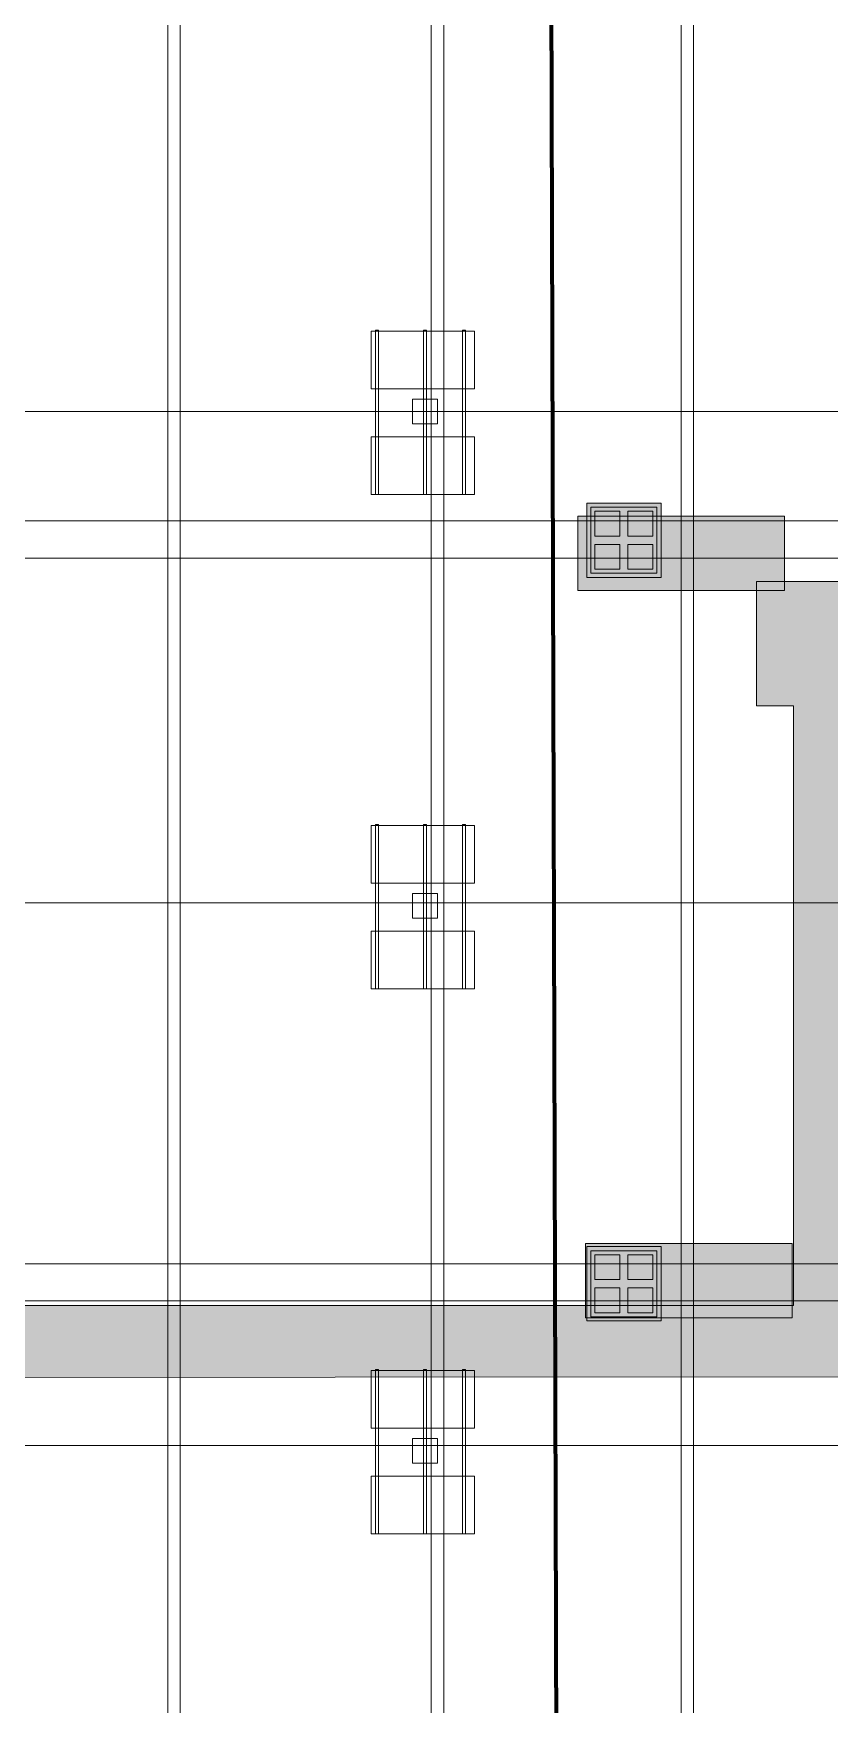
# Model space of a CAD drawing. Header units: inches. Extents: x -10671 to 1761, y -674 to 7170.
# Drawn here: x -7864 to -7479, y 2335 to 3144 of the extents above; entities that cross this region are included whole.
import ezdxf

# ---------------------------------------------------------------- set-up
doc = ezdxf.new("R2010")
doc.units = ezdxf.units.IN
doc.header["$LTSCALE"] = 19.2
doc.header["$MEASUREMENT"] = 0
for name, color, linetype, lineweight, true_color in [('DWG-bldg-utility box', 3, 'Continuous', 18, 0x00ff00), ('Venue-Ceiling-HVAC', 7, 'Continuous', 5, 0xbbbbbb), ('Venue-NO HANG ZONE', 7, 'Continuous', 15, 0xdd0000), ('Venue-Rigging Steel-High', 7, 'Continuous', 5, 0x800000), ('Venue-Rigging Steel-Low', 7, 'Continuous', 5, 0x0000dd)]:
    doc.layers.add(name, color=color, linetype=linetype, lineweight=lineweight, true_color=true_color)
for name, color, linetype, lineweight in [('Venue-Ceiling-Lights', 7, 'Continuous', 5), ('Venue-Ceiling-Lights Circuits', 7, 'Continuous', 5), ('Venue-Floor Pockets', 7, 'Continuous', 5)]:
    doc.layers.add(name, color=color, linetype=linetype, lineweight=lineweight)

# ---------------------------------------------------------------- blocks, each defined once
blk = doc.blocks.new('FLOORBOX')
at = {"layer": 'Venue-Floor Pockets', "linetype": 'Continuous', "lineweight": 0, "true_color": 0xaaaaaa}
blk.add_hatch(color=253, dxfattribs=at).paths.add_polyline_path([(-18, 18), (18, 18), (18, -18), (-18, -18)])
at = {"layer": 'Venue-Floor Pockets', "linetype": 'Continuous', "lineweight": 0, "true_color": 0xbbbbbb}
blk.add_hatch(color=9, dxfattribs=at).paths.add_polyline_path([(-16, 16), (16, 16), (16, -16), (-16, -16)])
at = {"layer": 'Venue-Floor Pockets', "linetype": 'Continuous', "lineweight": 0, "true_color": 0xdddddd}
for points in [[(-14, 14), (-2, 14), (-2, 2), (-14, 2)], [(2, 14), (14, 14), (14, 2), (2, 2)], [(-14, -2), (-2, -2), (-2, -14), (-14, -14)], [(2, -2), (14, -2), (14, -14), (2, -14)]]:
    blk.add_hatch(color=254, dxfattribs=at).paths.add_polyline_path(points)
at = {"layer": 'Venue-Floor Pockets', "color": 7, "linetype": 'Continuous', "lineweight": 5, "flags": 128}
for points in [[(-18, 18), (18, 18), (18, -18), (-18, -18)], [(-16, 16), (16, 16), (16, -16), (-16, -16)], [(-14, 14), (-2, 14), (-2, 2), (-14, 2)], [(2, 14), (14, 14), (14, 2), (2, 2)], [(-14, -2), (-2, -2), (-2, -14), (-14, -14)], [(2, -2), (14, -2), (14, -14), (2, -14)]]:
    blk.add_lwpolyline(points, close=True, dxfattribs=at)
blk = doc.blocks.new('Group-669-1')
at = {"layer": 'Venue-Ceiling-Lights', "color": 7, "linetype": 'Continuous', "lineweight": 5}
for points in [[(-7700.57, 2920.38, 355.98), (-7700.57, 2920.38, 359.98), (-7700.57, 2948.38, 359.98), (-7700.57, 2948.38, 355.98)], [(-7700.57, 2948.38, 355.98), (-7700.57, 2948.38, 359.98), (-7650.57, 2948.38, 359.98), (-7650.57, 2948.38, 355.98)], [(-7650.57, 2948.38, 359.98), (-7700.57, 2948.38, 359.98), (-7700.57, 2920.38, 359.98), (-7650.57, 2920.38, 359.98)], [(-7650.57, 2920.38, 355.98), (-7700.57, 2920.38, 355.98), (-7700.57, 2948.38, 355.98), (-7650.57, 2948.38, 355.98)], [(-7650.57, 2948.38, 355.98), (-7650.57, 2948.38, 359.98), (-7650.57, 2920.38, 359.98), (-7650.57, 2920.38, 355.98)], [(-7650.57, 2920.38, 355.98), (-7650.57, 2920.38, 359.98), (-7700.57, 2920.38, 359.98), (-7700.57, 2920.38, 355.98)]]:
    blk.add_3dface(points, dxfattribs=at)
blk = doc.blocks.new('Group-670-1')
at = {"layer": 'Venue-Ceiling-Lights', "color": 7, "linetype": 'Continuous', "lineweight": 5}
for points in [[(-7656.42, 2920.38, 360.05), (-7656.42, 2920.38, 361.05), (-7656.42, 2999.97, 361.05), (-7656.42, 2999.97, 360.05)], [(-7656.42, 2999.97, 360.05), (-7656.42, 2999.97, 361.05), (-7654.92, 2999.97, 361.05), (-7654.92, 2999.97, 360.05)], [(-7654.92, 2999.97, 361.05), (-7656.42, 2999.97, 361.05), (-7656.42, 2920.38, 361.05), (-7654.92, 2920.38, 361.05)], [(-7654.92, 2920.38, 360.05), (-7656.42, 2920.38, 360.05), (-7656.42, 2999.97, 360.05), (-7654.92, 2999.97, 360.05)], [(-7654.92, 2999.97, 360.05), (-7654.92, 2999.97, 361.05), (-7654.92, 2920.38, 361.05), (-7654.92, 2920.38, 360.05)], [(-7654.92, 2920.38, 360.05), (-7654.92, 2920.38, 361.05), (-7656.42, 2920.38, 361.05), (-7656.42, 2920.38, 360.05)]]:
    blk.add_3dface(points, dxfattribs=at)
blk = doc.blocks.new('Group-671-1')
at = {"layer": 'Venue-Ceiling-Lights', "color": 7, "linetype": 'Continuous', "lineweight": 5}
for points in [[(-7675.24, 2920.38, 360.05), (-7675.24, 2920.38, 361.05), (-7675.24, 2999.97, 361.05), (-7675.24, 2999.97, 360.05)], [(-7675.24, 2999.97, 360.05), (-7675.24, 2999.97, 361.05), (-7673.74, 2999.97, 361.05), (-7673.74, 2999.97, 360.05)], [(-7673.74, 2999.97, 361.05), (-7675.24, 2999.97, 361.05), (-7675.24, 2920.38, 361.05), (-7673.74, 2920.38, 361.05)], [(-7673.74, 2920.38, 360.05), (-7675.24, 2920.38, 360.05), (-7675.24, 2999.97, 360.05), (-7673.74, 2999.97, 360.05)], [(-7673.74, 2999.97, 360.05), (-7673.74, 2999.97, 361.05), (-7673.74, 2920.38, 361.05), (-7673.74, 2920.38, 360.05)], [(-7673.74, 2920.38, 360.05), (-7673.74, 2920.38, 361.05), (-7675.24, 2920.38, 361.05), (-7675.24, 2920.38, 360.05)]]:
    blk.add_3dface(points, dxfattribs=at)
blk = doc.blocks.new('Group-672-1')
at = {"layer": 'Venue-Ceiling-Lights', "color": 7, "linetype": 'Continuous', "lineweight": 5}
for points in [[(-7698.52, 2920.38, 360.05), (-7698.52, 2920.38, 361.05), (-7698.52, 2999.97, 361.05), (-7698.52, 2999.97, 360.05)], [(-7698.52, 2999.97, 360.05), (-7698.52, 2999.97, 361.05), (-7697.02, 2999.97, 361.05), (-7697.02, 2999.97, 360.05)], [(-7697.02, 2999.97, 361.05), (-7698.52, 2999.97, 361.05), (-7698.52, 2920.38, 361.05), (-7697.02, 2920.38, 361.05)], [(-7697.02, 2920.38, 360.05), (-7698.52, 2920.38, 360.05), (-7698.52, 2999.97, 360.05), (-7697.02, 2999.97, 360.05)], [(-7697.02, 2999.97, 360.05), (-7697.02, 2999.97, 361.05), (-7697.02, 2920.38, 361.05), (-7697.02, 2920.38, 360.05)], [(-7697.02, 2920.38, 360.05), (-7697.02, 2920.38, 361.05), (-7698.52, 2920.38, 361.05), (-7698.52, 2920.38, 360.05)]]:
    blk.add_3dface(points, dxfattribs=at)
blk = doc.blocks.new('Group-673-1')
at = {"layer": 'Venue-Ceiling-Lights', "color": 7, "linetype": 'Continuous', "lineweight": 5}
for points in [[(-7700.57, 2971.54, 355.98), (-7700.57, 2971.54, 359.98), (-7700.57, 2999.54, 359.98), (-7700.57, 2999.54, 355.98)], [(-7700.57, 2999.54, 355.98), (-7700.57, 2999.54, 359.98), (-7650.57, 2999.54, 359.98), (-7650.57, 2999.54, 355.98)], [(-7650.57, 2999.54, 359.98), (-7700.57, 2999.54, 359.98), (-7700.57, 2971.54, 359.98), (-7650.57, 2971.54, 359.98)], [(-7650.57, 2971.54, 355.98), (-7700.57, 2971.54, 355.98), (-7700.57, 2999.54, 355.98), (-7650.57, 2999.54, 355.98)], [(-7650.57, 2999.54, 355.98), (-7650.57, 2999.54, 359.98), (-7650.57, 2971.54, 359.98), (-7650.57, 2971.54, 355.98)], [(-7650.57, 2971.54, 355.98), (-7650.57, 2971.54, 359.98), (-7700.57, 2971.54, 359.98), (-7700.57, 2971.54, 355.98)]]:
    blk.add_3dface(points, dxfattribs=at)
blk = doc.blocks.new('Group-674-1')
at = {"layer": 'Venue-Ceiling-Lights', "color": 7, "linetype": 'Continuous', "lineweight": 5}
for points in [[(-7680.53, 2966.62, 350), (-7680.53, 2966.62, 356), (-7668.53, 2966.62, 356), (-7668.53, 2966.62, 350)], [(-7680.53, 2954.62, 350), (-7680.53, 2954.62, 356), (-7680.53, 2966.62, 356), (-7680.53, 2966.62, 350)], [(-7668.53, 2966.62, 356), (-7680.53, 2966.62, 356), (-7680.53, 2954.62, 356), (-7668.53, 2954.62, 356)], [(-7668.53, 2954.62, 350), (-7680.53, 2954.62, 350), (-7680.53, 2966.62, 350), (-7668.53, 2966.62, 350)], [(-7668.53, 2966.62, 350), (-7668.53, 2966.62, 356), (-7668.53, 2954.62, 356), (-7668.53, 2954.62, 350)], [(-7668.53, 2954.62, 350), (-7668.53, 2954.62, 356), (-7680.53, 2954.62, 356), (-7680.53, 2954.62, 350)]]:
    blk.add_3dface(points, dxfattribs=at)
blk = doc.blocks.new('Group-675-1')
at = {"layer": 'Venue-Ceiling-Lights', "color": 7}
for name in ['Group-673-1', 'Group-672-1', 'Group-671-1', 'Group-670-1', 'Group-669-1']:
    blk.add_blockref(name, (0, 0), dxfattribs=at)
at = {"layer": 'Venue-Ceiling-Lights', "color": 1, "true_color": 0xff0000}
blk.add_blockref('Group-674-1', (0, 0), dxfattribs=at)
blk = doc.blocks.new('Group-676-1')
at = {"layer": 'Venue-Ceiling-Lights', "color": 7, "linetype": 'Continuous', "lineweight": 5}
for points in [[(-7700.57, 2681.06, 355.98), (-7700.57, 2681.06, 359.98), (-7700.57, 2709.06, 359.98), (-7700.57, 2709.06, 355.98)], [(-7700.57, 2709.06, 355.98), (-7700.57, 2709.06, 359.98), (-7650.57, 2709.06, 359.98), (-7650.57, 2709.06, 355.98)], [(-7650.57, 2709.06, 359.98), (-7700.57, 2709.06, 359.98), (-7700.57, 2681.06, 359.98), (-7650.57, 2681.06, 359.98)], [(-7650.57, 2681.06, 355.98), (-7700.57, 2681.06, 355.98), (-7700.57, 2709.06, 355.98), (-7650.57, 2709.06, 355.98)], [(-7650.57, 2709.06, 355.98), (-7650.57, 2709.06, 359.98), (-7650.57, 2681.06, 359.98), (-7650.57, 2681.06, 355.98)], [(-7650.57, 2681.06, 355.98), (-7650.57, 2681.06, 359.98), (-7700.57, 2681.06, 359.98), (-7700.57, 2681.06, 355.98)]]:
    blk.add_3dface(points, dxfattribs=at)
blk = doc.blocks.new('Group-677-1')
at = {"layer": 'Venue-Ceiling-Lights', "color": 7, "linetype": 'Continuous', "lineweight": 5}
for points in [[(-7656.42, 2681.06, 360.05), (-7656.42, 2681.06, 361.05), (-7656.42, 2760.64, 361.05), (-7656.42, 2760.64, 360.05)], [(-7656.42, 2760.64, 360.05), (-7656.42, 2760.64, 361.05), (-7654.92, 2760.64, 361.05), (-7654.92, 2760.64, 360.05)], [(-7654.92, 2760.64, 361.05), (-7656.42, 2760.64, 361.05), (-7656.42, 2681.06, 361.05), (-7654.92, 2681.06, 361.05)], [(-7654.92, 2681.06, 360.05), (-7656.42, 2681.06, 360.05), (-7656.42, 2760.64, 360.05), (-7654.92, 2760.64, 360.05)], [(-7654.92, 2760.64, 360.05), (-7654.92, 2760.64, 361.05), (-7654.92, 2681.06, 361.05), (-7654.92, 2681.06, 360.05)], [(-7654.92, 2681.06, 360.05), (-7654.92, 2681.06, 361.05), (-7656.42, 2681.06, 361.05), (-7656.42, 2681.06, 360.05)]]:
    blk.add_3dface(points, dxfattribs=at)
blk = doc.blocks.new('Group-678-1')
at = {"layer": 'Venue-Ceiling-Lights', "color": 7, "linetype": 'Continuous', "lineweight": 5}
for points in [[(-7675.24, 2681.06, 360.05), (-7675.24, 2681.06, 361.05), (-7675.24, 2760.64, 361.05), (-7675.24, 2760.64, 360.05)], [(-7675.24, 2760.64, 360.05), (-7675.24, 2760.64, 361.05), (-7673.74, 2760.64, 361.05), (-7673.74, 2760.64, 360.05)], [(-7673.74, 2760.64, 361.05), (-7675.24, 2760.64, 361.05), (-7675.24, 2681.06, 361.05), (-7673.74, 2681.06, 361.05)], [(-7673.74, 2681.06, 360.05), (-7675.24, 2681.06, 360.05), (-7675.24, 2760.64, 360.05), (-7673.74, 2760.64, 360.05)], [(-7673.74, 2760.64, 360.05), (-7673.74, 2760.64, 361.05), (-7673.74, 2681.06, 361.05), (-7673.74, 2681.06, 360.05)], [(-7673.74, 2681.06, 360.05), (-7673.74, 2681.06, 361.05), (-7675.24, 2681.06, 361.05), (-7675.24, 2681.06, 360.05)]]:
    blk.add_3dface(points, dxfattribs=at)
blk = doc.blocks.new('Group-679-1')
at = {"layer": 'Venue-Ceiling-Lights', "color": 7, "linetype": 'Continuous', "lineweight": 5}
for points in [[(-7698.52, 2681.06, 360.05), (-7698.52, 2681.06, 361.05), (-7698.52, 2760.64, 361.05), (-7698.52, 2760.64, 360.05)], [(-7698.52, 2760.64, 360.05), (-7698.52, 2760.64, 361.05), (-7697.02, 2760.64, 361.05), (-7697.02, 2760.64, 360.05)], [(-7697.02, 2760.64, 361.05), (-7698.52, 2760.64, 361.05), (-7698.52, 2681.06, 361.05), (-7697.02, 2681.06, 361.05)], [(-7697.02, 2681.06, 360.05), (-7698.52, 2681.06, 360.05), (-7698.52, 2760.64, 360.05), (-7697.02, 2760.64, 360.05)], [(-7697.02, 2760.64, 360.05), (-7697.02, 2760.64, 361.05), (-7697.02, 2681.06, 361.05), (-7697.02, 2681.06, 360.05)], [(-7697.02, 2681.06, 360.05), (-7697.02, 2681.06, 361.05), (-7698.52, 2681.06, 361.05), (-7698.52, 2681.06, 360.05)]]:
    blk.add_3dface(points, dxfattribs=at)
blk = doc.blocks.new('Group-680-1')
at = {"layer": 'Venue-Ceiling-Lights', "color": 7, "linetype": 'Continuous', "lineweight": 5}
for points in [[(-7700.57, 2732.21, 355.98), (-7700.57, 2732.21, 359.98), (-7700.57, 2760.21, 359.98), (-7700.57, 2760.21, 355.98)], [(-7700.57, 2760.21, 355.98), (-7700.57, 2760.21, 359.98), (-7650.57, 2760.21, 359.98), (-7650.57, 2760.21, 355.98)], [(-7650.57, 2760.21, 359.98), (-7700.57, 2760.21, 359.98), (-7700.57, 2732.21, 359.98), (-7650.57, 2732.21, 359.98)], [(-7650.57, 2732.21, 355.98), (-7700.57, 2732.21, 355.98), (-7700.57, 2760.21, 355.98), (-7650.57, 2760.21, 355.98)], [(-7650.57, 2760.21, 355.98), (-7650.57, 2760.21, 359.98), (-7650.57, 2732.21, 359.98), (-7650.57, 2732.21, 355.98)], [(-7650.57, 2732.21, 355.98), (-7650.57, 2732.21, 359.98), (-7700.57, 2732.21, 359.98), (-7700.57, 2732.21, 355.98)]]:
    blk.add_3dface(points, dxfattribs=at)
blk = doc.blocks.new('Group-681-1')
at = {"layer": 'Venue-Ceiling-Lights', "color": 7, "linetype": 'Continuous', "lineweight": 5}
for points in [[(-7680.53, 2727.29, 350), (-7680.53, 2727.29, 356), (-7668.53, 2727.29, 356), (-7668.53, 2727.29, 350)], [(-7680.53, 2715.29, 350), (-7680.53, 2715.29, 356), (-7680.53, 2727.29, 356), (-7680.53, 2727.29, 350)], [(-7668.53, 2727.29, 356), (-7680.53, 2727.29, 356), (-7680.53, 2715.29, 356), (-7668.53, 2715.29, 356)], [(-7668.53, 2715.29, 350), (-7680.53, 2715.29, 350), (-7680.53, 2727.29, 350), (-7668.53, 2727.29, 350)], [(-7668.53, 2727.29, 350), (-7668.53, 2727.29, 356), (-7668.53, 2715.29, 356), (-7668.53, 2715.29, 350)], [(-7668.53, 2715.29, 350), (-7668.53, 2715.29, 356), (-7680.53, 2715.29, 356), (-7680.53, 2715.29, 350)]]:
    blk.add_3dface(points, dxfattribs=at)
blk = doc.blocks.new('Group-682-1')
at = {"layer": 'Venue-Ceiling-Lights', "color": 7}
for name in ['Group-680-1', 'Group-679-1', 'Group-678-1', 'Group-677-1', 'Group-676-1']:
    blk.add_blockref(name, (0, 0), dxfattribs=at)
at = {"layer": 'Venue-Ceiling-Lights', "color": 1, "true_color": 0xff0000}
blk.add_blockref('Group-681-1', (0, 0), dxfattribs=at)
blk = doc.blocks.new('Group-683-1')
at = {"layer": 'Venue-Ceiling-Lights', "color": 7, "linetype": 'Continuous', "lineweight": 5}
for points in [[(-7700.57, 2417.19, 355.98), (-7700.57, 2417.19, 359.98), (-7700.57, 2445.19, 359.98), (-7700.57, 2445.19, 355.98)], [(-7700.57, 2445.19, 355.98), (-7700.57, 2445.19, 359.98), (-7650.57, 2445.19, 359.98), (-7650.57, 2445.19, 355.98)], [(-7650.57, 2445.19, 359.98), (-7700.57, 2445.19, 359.98), (-7700.57, 2417.19, 359.98), (-7650.57, 2417.19, 359.98)], [(-7650.57, 2417.19, 355.98), (-7700.57, 2417.19, 355.98), (-7700.57, 2445.19, 355.98), (-7650.57, 2445.19, 355.98)], [(-7650.57, 2445.19, 355.98), (-7650.57, 2445.19, 359.98), (-7650.57, 2417.19, 359.98), (-7650.57, 2417.19, 355.98)], [(-7650.57, 2417.19, 355.98), (-7650.57, 2417.19, 359.98), (-7700.57, 2417.19, 359.98), (-7700.57, 2417.19, 355.98)]]:
    blk.add_3dface(points, dxfattribs=at)
blk = doc.blocks.new('Group-684-1')
at = {"layer": 'Venue-Ceiling-Lights', "color": 7, "linetype": 'Continuous', "lineweight": 5}
for points in [[(-7656.42, 2417.19, 360.05), (-7656.42, 2417.19, 361.05), (-7656.42, 2496.78, 361.05), (-7656.42, 2496.78, 360.05)], [(-7656.42, 2496.78, 360.05), (-7656.42, 2496.78, 361.05), (-7654.92, 2496.78, 361.05), (-7654.92, 2496.78, 360.05)], [(-7654.92, 2496.78, 361.05), (-7656.42, 2496.78, 361.05), (-7656.42, 2417.19, 361.05), (-7654.92, 2417.19, 361.05)], [(-7654.92, 2417.19, 360.05), (-7656.42, 2417.19, 360.05), (-7656.42, 2496.78, 360.05), (-7654.92, 2496.78, 360.05)], [(-7654.92, 2496.78, 360.05), (-7654.92, 2496.78, 361.05), (-7654.92, 2417.19, 361.05), (-7654.92, 2417.19, 360.05)], [(-7654.92, 2417.19, 360.05), (-7654.92, 2417.19, 361.05), (-7656.42, 2417.19, 361.05), (-7656.42, 2417.19, 360.05)]]:
    blk.add_3dface(points, dxfattribs=at)
blk = doc.blocks.new('Group-685-1')
at = {"layer": 'Venue-Ceiling-Lights', "color": 7, "linetype": 'Continuous', "lineweight": 5}
for points in [[(-7675.24, 2417.19, 360.05), (-7675.24, 2417.19, 361.05), (-7675.24, 2496.78, 361.05), (-7675.24, 2496.78, 360.05)], [(-7675.24, 2496.78, 360.05), (-7675.24, 2496.78, 361.05), (-7673.74, 2496.78, 361.05), (-7673.74, 2496.78, 360.05)], [(-7673.74, 2496.78, 361.05), (-7675.24, 2496.78, 361.05), (-7675.24, 2417.19, 361.05), (-7673.74, 2417.19, 361.05)], [(-7673.74, 2417.19, 360.05), (-7675.24, 2417.19, 360.05), (-7675.24, 2496.78, 360.05), (-7673.74, 2496.78, 360.05)], [(-7673.74, 2496.78, 360.05), (-7673.74, 2496.78, 361.05), (-7673.74, 2417.19, 361.05), (-7673.74, 2417.19, 360.05)], [(-7673.74, 2417.19, 360.05), (-7673.74, 2417.19, 361.05), (-7675.24, 2417.19, 361.05), (-7675.24, 2417.19, 360.05)]]:
    blk.add_3dface(points, dxfattribs=at)
blk = doc.blocks.new('Group-686-1')
at = {"layer": 'Venue-Ceiling-Lights', "color": 7, "linetype": 'Continuous', "lineweight": 5}
for points in [[(-7698.52, 2417.19, 360.05), (-7698.52, 2417.19, 361.05), (-7698.52, 2496.78, 361.05), (-7698.52, 2496.78, 360.05)], [(-7698.52, 2496.78, 360.05), (-7698.52, 2496.78, 361.05), (-7697.02, 2496.78, 361.05), (-7697.02, 2496.78, 360.05)], [(-7697.02, 2496.78, 361.05), (-7698.52, 2496.78, 361.05), (-7698.52, 2417.19, 361.05), (-7697.02, 2417.19, 361.05)], [(-7697.02, 2417.19, 360.05), (-7698.52, 2417.19, 360.05), (-7698.52, 2496.78, 360.05), (-7697.02, 2496.78, 360.05)], [(-7697.02, 2496.78, 360.05), (-7697.02, 2496.78, 361.05), (-7697.02, 2417.19, 361.05), (-7697.02, 2417.19, 360.05)], [(-7697.02, 2417.19, 360.05), (-7697.02, 2417.19, 361.05), (-7698.52, 2417.19, 361.05), (-7698.52, 2417.19, 360.05)]]:
    blk.add_3dface(points, dxfattribs=at)
blk = doc.blocks.new('Group-687-1')
at = {"layer": 'Venue-Ceiling-Lights', "color": 7, "linetype": 'Continuous', "lineweight": 5}
for points in [[(-7700.57, 2468.34, 355.98), (-7700.57, 2468.34, 359.98), (-7700.57, 2496.34, 359.98), (-7700.57, 2496.34, 355.98)], [(-7700.57, 2496.34, 355.98), (-7700.57, 2496.34, 359.98), (-7650.57, 2496.34, 359.98), (-7650.57, 2496.34, 355.98)], [(-7650.57, 2496.34, 359.98), (-7700.57, 2496.34, 359.98), (-7700.57, 2468.34, 359.98), (-7650.57, 2468.34, 359.98)], [(-7650.57, 2468.34, 355.98), (-7700.57, 2468.34, 355.98), (-7700.57, 2496.34, 355.98), (-7650.57, 2496.34, 355.98)], [(-7650.57, 2496.34, 355.98), (-7650.57, 2496.34, 359.98), (-7650.57, 2468.34, 359.98), (-7650.57, 2468.34, 355.98)], [(-7650.57, 2468.34, 355.98), (-7650.57, 2468.34, 359.98), (-7700.57, 2468.34, 359.98), (-7700.57, 2468.34, 355.98)]]:
    blk.add_3dface(points, dxfattribs=at)
blk = doc.blocks.new('Group-688-1')
at = {"layer": 'Venue-Ceiling-Lights', "color": 7, "linetype": 'Continuous', "lineweight": 5}
for points in [[(-7680.53, 2463.42, 350), (-7680.53, 2463.42, 356), (-7668.53, 2463.42, 356), (-7668.53, 2463.42, 350)], [(-7680.53, 2451.42, 350), (-7680.53, 2451.42, 356), (-7680.53, 2463.42, 356), (-7680.53, 2463.42, 350)], [(-7668.53, 2463.42, 356), (-7680.53, 2463.42, 356), (-7680.53, 2451.42, 356), (-7668.53, 2451.42, 356)], [(-7668.53, 2451.42, 350), (-7680.53, 2451.42, 350), (-7680.53, 2463.42, 350), (-7668.53, 2463.42, 350)], [(-7668.53, 2463.42, 350), (-7668.53, 2463.42, 356), (-7668.53, 2451.42, 356), (-7668.53, 2451.42, 350)], [(-7668.53, 2451.42, 350), (-7668.53, 2451.42, 356), (-7680.53, 2451.42, 356), (-7680.53, 2451.42, 350)]]:
    blk.add_3dface(points, dxfattribs=at)
blk = doc.blocks.new('Group-689-1')
at = {"layer": 'Venue-Ceiling-Lights', "color": 7}
for name in ['Group-687-1', 'Group-686-1', 'Group-685-1', 'Group-684-1', 'Group-683-1']:
    blk.add_blockref(name, (0, 0), dxfattribs=at)
at = {"layer": 'Venue-Ceiling-Lights', "color": 1, "true_color": 0xff0000}
blk.add_blockref('Group-688-1', (0, 0), dxfattribs=at)

msp = doc.modelspace()

# ---------------------------------------------------------------- hatches: boundary and pattern name
at = {"layer": 'Venue-Ceiling-HVAC', "linetype": 'Continuous', "lineweight": 0, "true_color": 0xbbbbbb}
msp.add_hatch(color=9, dxfattribs=at).paths.add_polyline_path([(-9134.25, 2492.74), (-9134.65, 2818.06), (-9151.8, 2818.06), (-9151.8, 2878.03), (-9091.8, 2878.03), (-9091.8, 2818.06), (-9110.24, 2818.06), (-9110.24, 2527.85), (-8600.58, 2527.85), (-8600.58, 2816.95), (-8618.2, 2816.95), (-8618.2, 2876.91), (-8558.16, 2876.91), (-8558.16, 2816.95), (-8577.57, 2816.95), (-8577.57, 2527.84), (-8049.01, 2527.84), (-8049.01, 2817.62), (-8066.82, 2817.62), (-8066.82, 2877.85), (-8006.88, 2877.81), (-8006.88, 2817.82), (-8026.02, 2817.82), (-8026.02, 2527.83), (-7496.12, 2527.83), (-7496.12, 2818.08), (-7514.13, 2818.08), (-7514.13, 2878.23), (-7454.14, 2878.23), (-7454.14, 2818.08), (-7473.1, 2818.08), (-7473.1, 2527.76), (-6960.57, 2527.76), (-6960.67, 2815.74), (-6979.59, 2815.74), (-6979.49, 2875.68), (-6919.54, 2875.68), (-6919.54, 2815.78), (-6937.69, 2815.78), (-6937.62, 2527.32), (-6449.76, 2528.2), (-6449.76, 2818.22), (-6468.24, 2818.22), (-6468.24, 2878.65), (-6408.25, 2878.65), (-6408.25, 2818.22), (-6426.76, 2818.22), (-6426.7, 2528.38), (-6301.87, 2528.66), (-6301.93, 2493.33)])
at = {"layer": 'Venue-NO HANG ZONE', "linetype": 'Continuous', "lineweight": 0}
for points in [[(-7600.53, 2873.9), (-7600.53, 2909.9), (-7500.53, 2909.9), (-7500.53, 2873.9)], [(-7596.78, 2521.74), (-7596.78, 2557.74), (-7496.78, 2557.74), (-7496.78, 2521.74)]]:
    msp.add_hatch(color=7, dxfattribs=at).paths.add_polyline_path(points)

# ---------------------------------------------------------------- linework, layer by layer
at = {"layer": 'Venue-Ceiling-HVAC', "flags": 128}
for points in [[(-8577.57, 2527.84), (-8049.01, 2527.84), (-8049.01, 2817.62), (-8066.82, 2817.62), (-8066.82, 2877.85), (-8006.88, 2877.81), (-8006.88, 2817.82), (-8026.02, 2817.82), (-8026.02, 2527.83), (-7496.12, 2527.83), (-7496.12, 2818.08), (-7514.13, 2818.08), (-7514.13, 2878.23), (-7454.14, 2878.23)], [(-6301.93, 2493.33), (-9134.25, 2492.74)]]:
    msp.add_lwpolyline(points, dxfattribs=at)
at = {"layer": 'Venue-Ceiling-Lights Circuits', "color": 7, "linetype": 'Continuous', "lineweight": 140}
msp.add_line((-7604.32, 22.25), (-7616.32, 4186.25), dxfattribs=at)
at = {"layer": 'Venue-Ceiling-Lights Circuits', "color": 7, "linetype": 'Continuous', "lineweight": 5}
for p, q in [((-9940.79, 2960.64), (-6227.6, 2960.64)), ((-9940.79, 2722.8), (-6227.6, 2722.8)), ((-9940.79, 2459.93), (-6227.6, 2459.93))]:
    msp.add_line(p, q, dxfattribs=at)
at = {"layer": 'Venue-NO HANG ZONE', "flags": 128}
for points in [[(-7600.53, 2873.9), (-7600.53, 2909.9), (-7500.53, 2909.9), (-7500.53, 2873.9)], [(-7596.78, 2521.74), (-7596.78, 2557.74), (-7496.78, 2557.74), (-7496.78, 2521.74)]]:
    msp.add_lwpolyline(points, close=True, dxfattribs=at)
at = {"layer": 'Venue-Rigging Steel-High'}
for p, q in [((-7799.03, 259.52), (-7799.03, 3975.62)), ((-7793.03, 259.52), (-7793.03, 3975.62)), ((-7671.49, 259.52), (-7671.49, 3976.67)), ((-7665.49, 259.52), (-7665.49, 3976.67)), ((-7550.6, 397.52), (-7550.6, 3950.41)), ((-7544.6, 397.52), (-7544.6, 3950.41))]:
    msp.add_line(p, q, dxfattribs=at)
at = {"layer": 'Venue-Rigging Steel-Low'}
for p, q in [((-6848.73, 2907.64), (-9347.48, 2907.64)), ((-6848.73, 2889.64), (-9347.48, 2889.64)), ((-6848.73, 2547.97), (-9347.48, 2547.97)), ((-6848.73, 2529.97), (-9347.48, 2529.97))]:
    msp.add_line(p, q, dxfattribs=at)

# ---------------------------------------------------------------- block references
at = {"layer": 'DWG-bldg-utility box', "rotation": 90}
for p in [(-7578.26, 2898.29), (-7578.26, 2538.29)]:
    msp.add_blockref('FLOORBOX', p, dxfattribs=at)
at = {"layer": 'Venue-Ceiling-Lights', "color": 7}
for name in ['Group-675-1', 'Group-682-1', 'Group-689-1']:
    msp.add_blockref(name, (0, 0), dxfattribs=at)

doc.saveas('drawing.dxf')
